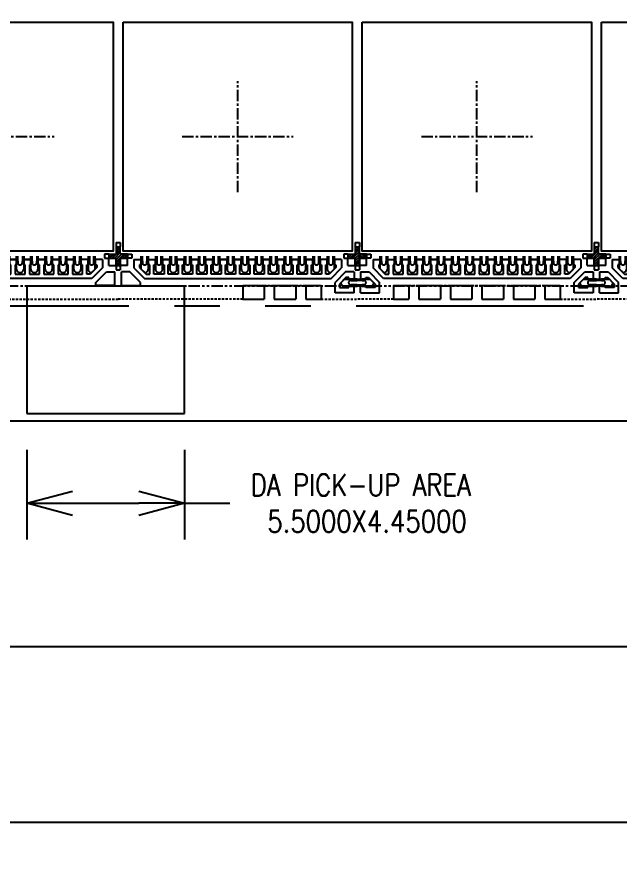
# Model space of a CAD drawing. Extents: x 91 to 778, y 180 to 503.
# Drawn here: x 209.8 to 251.9, y 209.1 to 268.9 of the extents above; entities that cross this region are included whole.
import ezdxf

# ---------------------------------------------------------------- set-up
doc = ezdxf.new("R2010")
doc.units = 0
doc.header["$LTSCALE"] = 12.7
doc.header["$MEASUREMENT"] = 0
doc.header["$PDMODE"] = 2
for name, pattern in [('CENTER', [2, 1.25, -0.25, 0.25, -0.25]), ('HIDDEN', [0.375, 0.25, -0.125]), ('PHANTOM', [2.5, 1.25, -0.25, 0.25, -0.25, 0.25, -0.25])]:
    doc.linetypes.add(name, pattern=pattern)
doc.layers.get('0').update_dxf_attribs({"linetype": 'CONTINUOUS'})
doc.layers.get('DEFPOINTS').update_dxf_attribs({"linetype": 'CONTINUOUS'})
for name, color, linetype in [('SH-01_CENTER', 2, 'CENTER'), ('SH-01_DIM', 4, 'CONTINUOUS'), ('SH-01_HATCH', 10, 'CONTINUOUS'), ('SH-01_HIDDEN', 6, 'HIDDEN'), ('SH-01_MISC', 5, 'CONTINUOUS'), ('SH-01_OBJECT', 7, 'CONTINUOUS'), ('SH-01_PHANTOM', 1, 'PHANTOM')]:
    doc.layers.add(name, color=color, linetype=linetype)
doc.styles.get("Standard").update_dxf_attribs({"font": 'simplex.shx', "width": 0.82})
doc.dimstyles.new('STANDARD$0', dxfattribs={"dimtxt": 0.18, "dimasz": 0.18, "dimexe": 0.18, "dimexo": 0.0625, "dimgap": 0.09, "dimtad": 0, "dimtih": 1, "dimtoh": 1, "dimdec": 4, "dimzin": 0, "dimdsep": 46, "dimtxsty": 'STANDARD', "dimcen": 0.09, "dimadec": 0, "dimazin": 0, "dimtfac": 1, "dimtdec": 4, "dimtofl": 0, "dimtmove": 0, "dimatfit": 3, "dimfxl": 1, "dimtolj": 1, "dimtzin": 0, "dimarcsym": 0})

# ---------------------------------------------------------------- blocks, each defined once
blk = doc.blocks.new('_Open30')
at = {"color": 0, "lineweight": -2}
for p, q in [((-1, 0.268), (0, 0)), ((0, 0), (-1, -0.268)), ((0, 0), (-1, 0))]:
    blk.add_line(p, q, dxfattribs=at)
blk = doc.blocks.new('*D24')
at = {"layer": 'DEFPOINTS', "color": 0, "ltscale": 0.05, "transparency": 16777216}
for p in [(143.581, 254.717), (731.581, 254.717), (731.581, 212.675)]:
    blk.add_point(p, dxfattribs=at)
at = {"layer": 'SH-01_DIM', "ltscale": 0.05, "transparency": 16777216}
for p, q in [((143.581, 252.177), (143.581, 210.135)), ((731.581, 252.177), (731.581, 210.135)), ((146.756, 212.675), (431.027, 212.675)), ((728.406, 212.675), (442.306, 212.675))]:
    blk.add_line(p, q, dxfattribs=at)
at = {"layer": 'SH-01_DIM', "ltscale": 0.05, "transparency": 16777216, "xscale": 3.175000000000011, "yscale": 3.175000000000011, "zscale": 3.175000000000011, "rotation": 180}
blk.add_blockref('_Open30', (143.581, 212.675), dxfattribs=at)
at = {"layer": 'SH-01_DIM', "ltscale": 0.05, "transparency": 16777216, "xscale": 3.175000000000011, "yscale": 3.175000000000011, "zscale": 3.175000000000011}
blk.add_blockref('_Open30', (731.581, 212.675), dxfattribs=at)
at = {"layer": 'SH-01_DIM', "ltscale": 0.05, "transparency": 16777216, "insert": (436.666, 212.675), "char_height": 1.524, "attachment_point": 5}
blk.add_mtext('\\A1;MOLD AREA\\P 294.0000', dxfattribs=at)
blk = doc.blocks.new('*D32')
at = {"layer": 'DEFPOINTS', "color": 0, "ltscale": 0.05, "transparency": 16777216}
for p in [(210.456, 241.217), (221.456, 241.217), (221.456, 234.957)]:
    blk.add_point(p, dxfattribs=at)
at = {"layer": 'SH-01_DIM', "ltscale": 0.05, "transparency": 16777216}
for p, q in [((210.456, 238.677), (210.456, 232.417)), ((221.456, 238.677), (221.456, 232.417)), ((213.631, 234.957), (218.281, 234.957)), ((221.456, 234.957), (224.631, 234.957))]:
    blk.add_line(p, q, dxfattribs=at)
at = {"layer": 'SH-01_DIM', "ltscale": 0.05, "transparency": 16777216, "xscale": 3.175000000000011, "yscale": 3.175000000000011, "zscale": 3.175000000000011, "rotation": 180}
blk.add_blockref('_Open30', (210.456, 234.957), dxfattribs=at)
at = {"layer": 'SH-01_DIM', "ltscale": 0.05, "transparency": 16777216, "xscale": 3.175000000000011, "yscale": 3.175000000000011, "zscale": 3.175000000000011}
blk.add_blockref('_Open30', (221.456, 234.957), dxfattribs=at)
at = {"layer": 'SH-01_DIM', "ltscale": 0.05, "transparency": 16777216, "insert": (233.781, 234.957), "char_height": 1.524, "attachment_point": 5}
blk.add_mtext('\\A1;DA PICK-UP AREA\\P 5.5000X4.45000', dxfattribs=at)
blk = doc.blocks.new('*D70')
at = {"layer": 'DEFPOINTS', "color": 0, "ltscale": 0.05, "transparency": 16777216}
for p in [(145.331, 250.117), (729.831, 250.117), (729.831, 224.936)]:
    blk.add_point(p, dxfattribs=at)
at = {"layer": 'SH-01_DIM', "ltscale": 0.05, "transparency": 16777216}
for p, q in [((145.331, 247.577), (145.331, 222.396)), ((729.831, 247.577), (729.831, 222.396)), ((148.506, 224.936), (425.901, 224.936)), ((726.656, 224.936), (449.26, 224.936))]:
    blk.add_line(p, q, dxfattribs=at)
at = {"layer": 'SH-01_DIM', "ltscale": 0.05, "transparency": 16777216, "xscale": 3.175000000000011, "yscale": 3.175000000000011, "zscale": 3.175000000000011, "rotation": 180}
blk.add_blockref('_Open30', (145.331, 224.936), dxfattribs=at)
at = {"layer": 'SH-01_DIM', "ltscale": 0.05, "transparency": 16777216, "xscale": 3.175000000000011, "yscale": 3.175000000000011, "zscale": 3.175000000000011}
blk.add_blockref('_Open30', (729.831, 224.936), dxfattribs=at)
at = {"layer": 'SH-01_DIM', "ltscale": 0.05, "transparency": 16777216, "insert": (437.581, 224.936), "char_height": 1.524, "attachment_point": 5}
blk.add_mtext('\\A1;SAW SINGULATION AREA\\P 292.2500', dxfattribs=at)
blk = doc.blocks.new('A$C1BE279AF')
at = {"layer": 'SH-01_HATCH', "ltscale": 0.05}
h = blk.add_hatch(dxfattribs=at)
h.set_pattern_fill('ANSI31', color=10)
h.set_pattern_definition([(45, (2.30032, -1.11), (-0.0883883, 0.0883883), [])])
h.paths.add_polyline_path([(1.69, 1.19), (1.19, 1.19), (1.19, 1.69), (0.89, 1.69), (0.89, 1.19), (0.39, 1.19), (0.39, 0.89), (0.89, 0.89), (0.89, 0.39), (1.19, 0.39), (1.19, 0.89), (1.69, 0.89)])
at = {"layer": 'SH-01_HIDDEN'}
for p, q in [((0.89, 1.99), (1.19, 1.99)), ((0.89, 1.99), (0.89, 1.69)), ((1.19, 1.99), (1.19, 1.69)), ((0.09, 1.19), (0.09, 0.89)), ((0.39, 1.19), (0.09, 1.19)), ((0.09, 0.89), (0.39, 0.89)), ((1.69, 1.19), (1.99, 1.19)), ((1.99, 0.89), (1.69, 0.89)), ((1.99, 1.19), (1.99, 0.89)), ((0.89, 0.39), (0.89, 0.09)), ((0.89, 0.09), (1.19, 0.09)), ((1.19, 0.39), (1.19, 0.09))]:
    blk.add_line(p, q, dxfattribs=at)
at = {"layer": 'SH-01_OBJECT'}
for p, q in [((0.89, 1.69), (1.19, 1.69)), ((0.89, 1.69), (0.89, 1.19)), ((1.19, 1.19), (1.19, 1.69)), ((0.39, 1.19), (0.39, 0.89)), ((0.39, 1.19), (0.89, 1.19)), ((0.39, 0.89), (0.89, 0.89)), ((0.89, 0.39), (0.89, 0.89)), ((0.89, 0.89), (0.89, 0.89)), ((1.69, 1.19), (1.19, 1.19)), ((1.69, 0.89), (1.19, 0.89)), ((1.19, 0.89), (1.19, 0.89)), ((1.19, 0.89), (1.19, 0.39)), ((1.69, 1.19), (1.69, 0.89)), ((0.89, 0.39), (1.19, 0.39))]:
    blk.add_line(p, q, dxfattribs=at)
blk = doc.blocks.new('*U12')
at = {"layer": 'SH-01_CENTER', "ltscale": 0.05}
for p, q in [((0, -3.875), (0, 3.875)), ((-3.875, 0), (3.875, 0))]:
    blk.add_line(p, q, dxfattribs=at)
at = {"layer": 'SH-01_MISC', "ltscale": 0.05}
blk.add_lwpolyline([(-8, 8), (8, 8), (8, -8), (-8, -8)], close=True, dxfattribs=at)
blk = doc.blocks.new('*U13')
at = {"color": 0, "linetype": 'ByBlock', "lineweight": -2, "transparency": 16777216}
for p in [(50.1, 0), (66.8, 0), (83.5, 0), (100.2, 0)]:
    blk.add_blockref('*U12', p, dxfattribs=at)
blk = doc.blocks.new('A$C6EB0439C')
at = {"layer": 'SH-01_HIDDEN'}
for p, q in [((1.45, 2.107), (1.45, 3)), ((1.54, 2.55), (1.54, 3)), ((1.86, 3), (1.86, 2.55)), ((1.95, 3), (1.95, 2.09)), ((2.45, 2.09), (2.45, 3)), ((2.54, 2.55), (2.54, 3)), ((2.86, 3), (2.86, 2.55)), ((2.95, 3), (2.95, 2.09)), ((3.45, 2.09), (3.45, 3)), ((3.54, 2.55), (3.54, 3)), ((3.86, 3), (3.86, 2.55)), ((3.95, 3), (3.95, 2.09)), ((4.45, 2.09), (4.45, 3)), ((4.54, 2.55), (4.54, 3)), ((4.86, 3), (4.86, 2.55)), ((4.95, 3), (4.95, 2.09)), ((5.45, 2.09), (5.45, 3)), ((5.54, 2.55), (5.54, 3)), ((5.86, 3), (5.86, 2.55)), ((5.95, 3), (5.95, 2.09)), ((6.45, 2.09), (6.45, 3)), ((6.54, 2.55), (6.54, 3)), ((6.86, 3), (6.86, 2.55)), ((6.95, 3), (6.95, 2.09)), ((7.45, 2.09), (7.45, 3)), ((7.54, 2.55), (7.54, 3)), ((7.86, 3), (7.86, 2.55)), ((7.95, 3), (7.95, 2.09)), ((8.45, 2.09), (8.45, 3)), ((8.54, 2.55), (8.54, 3)), ((8.86, 3), (8.86, 2.55)), ((8.95, 3), (8.95, 2.09)), ((9.45, 2.09), (9.45, 3)), ((9.54, 2.55), (9.54, 3)), ((9.86, 3), (9.86, 2.55)), ((9.95, 3), (9.95, 2.09)), ((10.45, 2.09), (10.45, 3)), ((10.54, 2.55), (10.54, 3)), ((10.86, 3), (10.86, 2.55)), ((10.95, 3), (10.95, 2.09)), ((11.45, 2.09), (11.45, 3)), ((11.54, 2.55), (11.54, 3)), ((11.86, 3), (11.86, 2.55)), ((11.95, 3), (11.95, 2.09)), ((12.45, 2.09), (12.45, 3)), ((12.54, 2.55), (12.54, 3)), ((12.86, 3), (12.86, 2.55)), ((12.95, 3), (12.95, 2.09)), ((13.45, 2.09), (13.45, 3)), ((13.54, 2.55), (13.54, 3)), ((13.86, 3), (13.86, 2.55)), ((13.95, 3), (13.95, 2.09)), ((14.45, 3), (14.45, 2.09)), ((14.54, 3), (14.54, 2.55)), ((14.86, 2.55), (14.86, 3)), ((14.95, 2.107), (14.95, 3)), ((18.15, 2.107), (18.15, 3)), ((18.24, 2.55), (18.24, 3)), ((18.56, 3), (18.56, 2.55)), ((18.65, 3), (18.65, 2.09)), ((19.15, 3), (19.15, 2.09)), ((19.24, 3), (19.24, 2.55)), ((19.56, 2.55), (19.56, 3)), ((19.65, 2.09), (19.65, 3)), ((20.15, 3), (20.15, 2.09)), ((20.24, 3), (20.24, 2.55)), ((20.56, 2.55), (20.56, 3)), ((20.65, 2.09), (20.65, 3)), ((21.15, 3), (21.15, 2.09)), ((21.24, 3), (21.24, 2.55)), ((21.56, 2.55), (21.56, 3)), ((21.65, 2.09), (21.65, 3)), ((22.15, 3), (22.15, 2.09)), ((22.24, 3), (22.24, 2.55)), ((22.56, 2.55), (22.56, 3)), ((22.65, 2.09), (22.65, 3)), ((23.15, 3), (23.15, 2.09)), ((23.24, 3), (23.24, 2.55)), ((23.56, 2.55), (23.56, 3)), ((23.65, 2.09), (23.65, 3)), ((24.15, 3), (24.15, 2.09)), ((24.24, 3), (24.24, 2.55)), ((24.56, 2.55), (24.56, 3)), ((24.65, 2.09), (24.65, 3)), ((25.15, 3), (25.15, 2.09)), ((25.24, 3), (25.24, 2.55)), ((25.56, 2.55), (25.56, 3)), ((25.65, 2.09), (25.65, 3)), ((26.15, 3), (26.15, 2.09)), ((26.24, 3), (26.24, 2.55)), ((26.56, 2.55), (26.56, 3)), ((26.65, 2.09), (26.65, 3)), ((27.15, 3), (27.15, 2.09)), ((27.24, 3), (27.24, 2.55)), ((27.56, 2.55), (27.56, 3)), ((27.65, 2.09), (27.65, 3)), ((28.15, 3), (28.15, 2.09)), ((28.24, 3), (28.24, 2.55)), ((28.56, 2.55), (28.56, 3)), ((28.65, 2.09), (28.65, 3)), ((29.15, 3), (29.15, 2.09)), ((29.24, 3), (29.24, 2.55)), ((29.56, 2.55), (29.56, 3)), ((29.65, 2.09), (29.65, 3)), ((30.15, 3), (30.15, 2.09)), ((30.24, 3), (30.24, 2.55)), ((30.56, 2.55), (30.56, 3)), ((30.65, 2.09), (30.65, 3)), ((31.15, 3), (31.15, 2.09)), ((31.24, 3), (31.24, 2.55)), ((31.56, 2.55), (31.56, 3)), ((31.65, 2.107), (31.65, 3)), ((1.45, 2.107), (1.45, 2.65)), ((1.54, 2.65), (1.54, 2.55)), ((1.86, 2.55), (1.86, 2.65)), ((1.95, 2.65), (1.95, 2.09)), ((2.45, 2.09), (2.45, 2.65)), ((2.54, 2.65), (2.54, 2.55)), ((2.86, 2.55), (2.86, 2.65)), ((2.95, 2.65), (2.95, 2.09)), ((3.45, 2.09), (3.45, 2.65)), ((3.54, 2.65), (3.54, 2.55)), ((3.86, 2.55), (3.86, 2.65)), ((3.95, 2.65), (3.95, 2.09)), ((4.45, 2.09), (4.45, 2.65)), ((4.54, 2.65), (4.54, 2.55)), ((4.86, 2.55), (4.86, 2.65)), ((4.95, 2.65), (4.95, 2.09)), ((5.45, 2.09), (5.45, 2.65)), ((5.54, 2.65), (5.54, 2.55)), ((5.86, 2.55), (5.86, 2.65)), ((5.95, 2.65), (5.95, 2.09)), ((6.45, 2.09), (6.45, 2.65)), ((6.54, 2.65), (6.54, 2.55)), ((6.86, 2.55), (6.86, 2.65)), ((6.95, 2.65), (6.95, 2.09)), ((7.45, 2.09), (7.45, 2.65)), ((7.54, 2.65), (7.54, 2.55)), ((7.86, 2.55), (7.86, 2.65)), ((7.95, 2.65), (7.95, 2.09)), ((8.45, 2.09), (8.45, 2.65)), ((8.54, 2.65), (8.54, 2.55)), ((8.86, 2.55), (8.86, 2.65)), ((8.95, 2.65), (8.95, 2.09)), ((9.45, 2.09), (9.45, 2.65)), ((9.54, 2.65), (9.54, 2.55)), ((9.86, 2.55), (9.86, 2.65)), ((9.95, 2.65), (9.95, 2.09)), ((10.45, 2.09), (10.45, 2.65)), ((10.54, 2.65), (10.54, 2.55)), ((10.86, 2.55), (10.86, 2.65)), ((10.95, 2.65), (10.95, 2.09)), ((11.45, 2.09), (11.45, 2.65)), ((11.54, 2.65), (11.54, 2.55)), ((11.86, 2.55), (11.86, 2.65)), ((11.95, 2.65), (11.95, 2.09)), ((12.45, 2.09), (12.45, 2.65)), ((12.54, 2.65), (12.54, 2.55)), ((12.86, 2.55), (12.86, 2.65)), ((12.95, 2.65), (12.95, 2.09)), ((13.45, 2.09), (13.45, 2.65)), ((13.54, 2.65), (13.54, 2.55)), ((13.86, 2.55), (13.86, 2.65)), ((13.95, 2.65), (13.95, 2.09)), ((14.45, 2.65), (14.45, 2.09)), ((14.54, 2.55), (14.54, 2.65)), ((14.86, 2.65), (14.86, 2.55)), ((14.95, 2.107), (14.95, 2.65)), ((18.15, 2.107), (18.15, 2.65)), ((18.24, 2.65), (18.24, 2.55)), ((18.56, 2.55), (18.56, 2.65)), ((18.65, 2.65), (18.65, 2.09)), ((19.15, 2.65), (19.15, 2.09)), ((19.24, 2.55), (19.24, 2.65)), ((19.56, 2.65), (19.56, 2.55)), ((19.65, 2.09), (19.65, 2.65)), ((20.15, 2.65), (20.15, 2.09)), ((20.24, 2.55), (20.24, 2.65)), ((20.56, 2.65), (20.56, 2.55)), ((20.65, 2.09), (20.65, 2.65)), ((21.15, 2.65), (21.15, 2.09)), ((21.24, 2.55), (21.24, 2.65)), ((21.56, 2.65), (21.56, 2.55)), ((21.65, 2.09), (21.65, 2.65)), ((22.15, 2.65), (22.15, 2.09)), ((22.24, 2.55), (22.24, 2.65)), ((22.56, 2.65), (22.56, 2.55)), ((22.65, 2.09), (22.65, 2.65)), ((23.15, 2.65), (23.15, 2.09)), ((23.24, 2.55), (23.24, 2.65)), ((23.56, 2.65), (23.56, 2.55)), ((23.65, 2.09), (23.65, 2.65)), ((24.15, 2.65), (24.15, 2.09)), ((24.24, 2.55), (24.24, 2.65)), ((24.56, 2.65), (24.56, 2.55)), ((24.65, 2.09), (24.65, 2.65)), ((25.15, 2.65), (25.15, 2.09)), ((25.24, 2.55), (25.24, 2.65)), ((25.56, 2.65), (25.56, 2.55)), ((25.65, 2.09), (25.65, 2.65)), ((26.15, 2.65), (26.15, 2.09)), ((26.24, 2.55), (26.24, 2.65)), ((26.56, 2.65), (26.56, 2.55)), ((26.65, 2.09), (26.65, 2.65)), ((27.15, 2.65), (27.15, 2.09)), ((27.24, 2.55), (27.24, 2.65)), ((27.56, 2.65), (27.56, 2.55)), ((27.65, 2.09), (27.65, 2.65)), ((28.15, 2.65), (28.15, 2.09)), ((28.24, 2.55), (28.24, 2.65)), ((28.56, 2.65), (28.56, 2.55)), ((28.65, 2.09), (28.65, 2.65)), ((29.15, 2.65), (29.15, 2.09)), ((29.24, 2.55), (29.24, 2.65)), ((29.56, 2.65), (29.56, 2.55)), ((29.65, 2.09), (29.65, 2.65)), ((30.15, 2.65), (30.15, 2.09)), ((30.24, 2.55), (30.24, 2.65)), ((30.56, 2.65), (30.56, 2.55)), ((30.65, 2.09), (30.65, 2.65)), ((31.15, 2.65), (31.15, 2.09)), ((31.24, 2.55), (31.24, 2.65)), ((31.56, 2.65), (31.56, 2.55)), ((31.65, 2.107), (31.65, 2.65)), ((1.707, 1.85), (1.46, 2.097)), ((14.693, 1.85), (14.94, 2.097)), ((18.407, 1.85), (18.16, 2.097)), ((31.393, 1.85), (31.64, 2.097)), ((-0.15, 1.4), (0.743, 1.4)), ((0.3, 1.31), (-0.15, 1.31)), ((0.743, 1.4), (0.2, 1.4)), ((0.2, 1.31), (0.3, 1.31)), ((1, 1.143), (0.753, 1.39)), ((32.1, 1.143), (32.347, 1.39)), ((32.357, 1.4), (32.9, 1.4)), ((33.25, 1.4), (32.357, 1.4)), ((32.9, 1.31), (32.8, 1.31)), ((32.8, 1.31), (33.25, 1.31)), ((-0.15, 0.99), (0.3, 0.99)), ((0.76, 0.9), (-0.15, 0.9)), ((0.3, 0.99), (0.2, 0.99)), ((0.2, 0.9), (0.76, 0.9)), ((32.9, 0.9), (32.34, 0.9)), ((32.34, 0.9), (33.25, 0.9)), ((32.8, 0.99), (32.9, 0.99)), ((33.25, 0.99), (32.8, 0.99))]:
    blk.add_line(p, q, dxfattribs=at)
at = {"layer": 'SH-01_HIDDEN', "ltscale": 0.05}
for p, q in [((3.45, 0.95), (4.15, 0.95)), ((5.65, 0.95), (6.35, 0.95)), ((26.75, 0.95), (27.45, 0.95)), ((28.95, 0.95), (29.65, 0.95)), ((2.383, 0), (-0.15, 0)), ((7.85, 0), (16.55, 0)), ((25.25, 0), (16.55, 0)), ((30.717, 0), (33.25, 0))]:
    blk.add_line(p, q, dxfattribs=at)
at = {"layer": 'SH-01_HIDDEN'}
for centre, radius, start, end in [((1.7, 2.55), 0.16, 180, 0), ((2.7, 2.55), 0.16, 180, 0), ((3.7, 2.55), 0.16, 180, 0), ((4.7, 2.55), 0.16, 180, 0), ((5.7, 2.55), 0.16, 180, 0), ((6.7, 2.55), 0.16, 180, 0), ((7.7, 2.55), 0.16, 180, 0), ((8.7, 2.55), 0.16, 180, 0), ((9.7, 2.55), 0.16, 180, 0), ((10.7, 2.55), 0.16, 180, 0), ((11.7, 2.55), 0.16, 180, 0), ((12.7, 2.55), 0.16, 180, 0), ((13.7, 2.55), 0.16, 180, 0), ((14.7, 2.55), 0.16, 180, 0), ((18.4, 2.55), 0.16, 180, 0), ((19.4, 2.55), 0.16, 180, 0), ((20.4, 2.55), 0.16, 180, 0), ((21.4, 2.55), 0.16, 180, 0), ((22.4, 2.55), 0.16, 180, 0), ((23.4, 2.55), 0.16, 180, 0), ((24.4, 2.55), 0.16, 180, 0), ((25.4, 2.55), 0.16, 180, 0), ((26.4, 2.55), 0.16, 180, 0), ((27.4, 2.55), 0.16, 180, 0), ((28.4, 2.55), 0.16, 180, 0), ((29.4, 2.55), 0.16, 180, 0), ((30.4, 2.55), 0.16, 180, 0), ((31.4, 2.55), 0.16, 180, 0), ((1.692, 2.108), 0.259, 273.34883, 355.91593), ((2.707, 2.108), 0.258, 183.98953, 268.34853), ((2.693, 2.108), 0.258, 271.65167, 356.00983), ((3.707, 2.108), 0.258, 183.98953, 268.34853), ((3.693, 2.108), 0.258, 271.65167, 356.00983), ((4.707, 2.108), 0.258, 183.98953, 268.34853), ((4.693, 2.108), 0.258, 271.65167, 356.00983), ((5.707, 2.108), 0.258, 183.98953, 268.34853), ((5.693, 2.108), 0.258, 271.65167, 356.00983), ((6.707, 2.108), 0.258, 183.98953, 268.34853), ((6.693, 2.108), 0.258, 271.65167, 356.00983), ((7.707, 2.108), 0.258, 183.98953, 268.34853), ((7.693, 2.108), 0.258, 271.65167, 356.00983), ((8.707, 2.108), 0.258, 183.98953, 268.34853), ((8.693, 2.108), 0.258, 271.65167, 356.00983), ((9.707, 2.108), 0.258, 183.98953, 268.34853), ((9.693, 2.108), 0.258, 271.65167, 356.00983), ((10.707, 2.108), 0.258, 183.98953, 268.34853), ((10.693, 2.108), 0.258, 271.65167, 356.00983), ((11.707, 2.108), 0.258, 183.98953, 268.34853), ((11.693, 2.108), 0.258, 271.65167, 356.00983), ((12.707, 2.108), 0.258, 183.98953, 268.34853), ((12.693, 2.108), 0.258, 271.65167, 356.00983), ((13.707, 2.108), 0.258, 183.98953, 268.34853), ((13.693, 2.108), 0.258, 271.65167, 356.00983), ((14.708, 2.108), 0.259, 184.08407, 266.65117), ((18.392, 2.108), 0.259, 273.34883, 355.91593), ((19.407, 2.108), 0.258, 183.99017, 268.34833), ((19.393, 2.108), 0.258, 271.65147, 356.01047), ((20.407, 2.108), 0.258, 183.99017, 268.34833), ((20.393, 2.108), 0.258, 271.65147, 356.01047), ((21.407, 2.108), 0.258, 183.99017, 268.34833), ((21.393, 2.108), 0.258, 271.65147, 356.01047), ((22.407, 2.108), 0.258, 183.99017, 268.34833), ((22.393, 2.108), 0.258, 271.65147, 356.01047), ((23.407, 2.108), 0.258, 183.99017, 268.34833), ((23.393, 2.108), 0.258, 271.65147, 356.01047), ((24.407, 2.108), 0.258, 183.99017, 268.34833), ((24.393, 2.108), 0.258, 271.65147, 356.01047), ((25.407, 2.108), 0.258, 183.99017, 268.34833), ((25.393, 2.108), 0.258, 271.65147, 356.01047), ((26.407, 2.108), 0.258, 183.99017, 268.34833), ((26.393, 2.108), 0.258, 271.65147, 356.01047), ((27.407, 2.108), 0.258, 183.99017, 268.34833), ((27.393, 2.108), 0.258, 271.65147, 356.01047), ((28.407, 2.108), 0.258, 183.99017, 268.34833), ((28.393, 2.108), 0.258, 271.65147, 356.01047), ((29.407, 2.108), 0.258, 183.99017, 268.34833), ((29.393, 2.108), 0.258, 271.65147, 356.01047), ((30.407, 2.108), 0.258, 183.99017, 268.34833), ((30.393, 2.108), 0.258, 271.65147, 356.01047), ((31.408, 2.108), 0.259, 184.08407, 266.65117), ((0.3, 1.15), 0.16, 270, 90), ((32.8, 1.15), 0.16, 90, 270), ((0.742, 1.158), 0.259, 274.08407, 356.65117), ((32.358, 1.158), 0.259, 183.34883, 265.91593)]:
    blk.add_arc(centre, radius, start, end, dxfattribs=at)
at = {"layer": 'SH-01_OBJECT', "ltscale": 0.05}
for p, q in [((0.5, 2.85), (0, 2.85)), ((0, 2.85), (0, 2.35)), ((0.95, 2.775), (1.45, 2.775)), ((0.95, 2.775), (0.95, 2.183)), ((1.95, 2.775), (2.45, 2.775)), ((3.45, 2.775), (2.95, 2.775)), ((2.95, 2.775), (3.45, 2.775)), ((4.45, 2.775), (3.95, 2.775)), ((3.95, 2.775), (4.45, 2.775)), ((5.45, 2.775), (4.95, 2.775)), ((4.95, 2.775), (5.45, 2.775)), ((6.45, 2.775), (5.95, 2.775)), ((5.95, 2.775), (6.45, 2.775)), ((7.45, 2.775), (6.95, 2.775)), ((6.95, 2.775), (7.45, 2.775)), ((8.45, 2.775), (7.95, 2.775)), ((7.95, 2.775), (8.45, 2.775)), ((9.45, 2.775), (8.95, 2.775)), ((8.95, 2.775), (9.45, 2.775)), ((10.45, 2.775), (9.95, 2.775)), ((9.95, 2.775), (10.45, 2.775)), ((11.45, 2.775), (10.95, 2.775)), ((10.95, 2.775), (11.45, 2.775)), ((12.45, 2.775), (11.95, 2.775)), ((11.95, 2.775), (12.45, 2.775)), ((13.45, 2.775), (12.95, 2.775)), ((12.95, 2.775), (13.45, 2.775)), ((14.45, 2.775), (13.95, 2.775)), ((14.45, 2.775), (13.95, 2.775)), ((15.45, 2.775), (14.95, 2.775)), ((15.9, 2.85), (16.4, 2.85)), ((16.4, 2.85), (16.4, 2.35)), ((16.7, 2.35), (16.7, 2.85)), ((16.7, 2.85), (17.2, 2.85)), ((17.65, 2.775), (18.15, 2.775)), ((18.65, 2.775), (19.15, 2.775)), ((18.65, 2.775), (19.15, 2.775)), ((19.65, 2.775), (20.15, 2.775)), ((20.15, 2.775), (19.65, 2.775)), ((20.65, 2.775), (21.15, 2.775)), ((21.15, 2.775), (20.65, 2.775)), ((21.65, 2.775), (22.15, 2.775)), ((22.15, 2.775), (21.65, 2.775)), ((22.65, 2.775), (23.15, 2.775)), ((23.15, 2.775), (22.65, 2.775)), ((23.65, 2.775), (24.15, 2.775)), ((24.15, 2.775), (23.65, 2.775)), ((24.65, 2.775), (25.15, 2.775)), ((25.15, 2.775), (24.65, 2.775)), ((25.65, 2.775), (26.15, 2.775)), ((26.15, 2.775), (25.65, 2.775)), ((26.65, 2.775), (27.15, 2.775)), ((27.15, 2.775), (26.65, 2.775)), ((27.65, 2.775), (28.15, 2.775)), ((28.15, 2.775), (27.65, 2.775)), ((28.65, 2.775), (29.15, 2.775)), ((29.15, 2.775), (28.65, 2.775)), ((29.65, 2.775), (30.15, 2.775)), ((30.15, 2.775), (29.65, 2.775)), ((31.15, 2.775), (30.65, 2.775)), ((32.15, 2.775), (31.65, 2.775)), ((32.15, 2.775), (32.15, 2.183)), ((32.6, 2.85), (33.1, 2.85)), ((33.1, 2.85), (33.1, 2.35)), ((0.075, 1.9), (0.075, 1.4)), ((16.325, 1.44), (16.325, 1.9)), ((16.775, 1.44), (16.775, 1.9)), ((33.025, 1.9), (33.025, 1.4)), ((16.325, 0.95), (16.325, 1.44)), ((16.775, 0.95), (16.775, 1.44)), ((0.075, 0.44), (0.075, 0.9)), ((2.383, 0.95), (2.383, 0)), ((3.45, 0.95), (3.45, 0)), ((4.15, 0.95), (4.15, 0)), ((5.65, 0.95), (5.65, 0)), ((6.35, 0.95), (6.35, 0)), ((7.85, 0.95), (7.85, 0)), ((16.325, 0.95), (15, 0.95)), ((16.775, 0.95), (18.1, 0.95)), ((25.25, 0.95), (25.25, 0)), ((26.75, 0.95), (26.75, 0)), ((27.45, 0.95), (27.45, 0)), ((28.95, 0.95), (28.95, 0)), ((29.65, 0.95), (29.65, 0)), ((30.717, 0.95), (30.717, 0)), ((33.025, 0.44), (33.025, 0.9)), ((0.075, 0.44), (1.4, 0.44)), ((33.025, 0.44), (31.7, 0.44)), ((2.383, 0), (3.45, 0)), ((4.15, 0), (5.65, 0)), ((6.35, 0), (7.85, 0)), ((25.25, 0), (26.75, 0)), ((27.45, 0), (28.95, 0)), ((29.65, 0), (30.717, 0))]:
    blk.add_line(p, q, dxfattribs=at)
at = {"layer": 'SH-01_OBJECT', "linetype": 'Continuous'}
for p, q in [((0.5, 2.35), (0.5, 2.85)), ((15.9, 2.35), (15.9, 2.85)), ((17.2, 2.35), (17.2, 2.85)), ((32.6, 2.35), (32.6, 2.85)), ((0.5, 2.35), (0, 2.35)), ((15.9, 2.35), (16.4, 2.35)), ((17.2, 2.35), (16.7, 2.35)), ((32.6, 2.35), (33.1, 2.35)), ((2.383, 0.95), (3.45, 0.95)), ((4.15, 0.95), (5.65, 0.95)), ((6.35, 0.95), (7.85, 0.95)), ((25.25, 0.95), (26.75, 0.95)), ((27.45, 0.95), (28.95, 0.95)), ((29.65, 0.95), (30.717, 0.95))]:
    blk.add_line(p, q, dxfattribs=at)
at = {"layer": 'SH-01_OBJECT'}
for p, q in [((1.45, 2.4), (1.35, 2.4)), ((1.35, 2.4), (1.35, 2.207)), ((1.45, 2.775), (1.45, 2.4)), ((1.95, 2.4), (1.95, 2.775)), ((2.05, 2.4), (1.95, 2.4)), ((2.05, 1.75), (2.05, 2.4)), ((2.45, 2.4), (2.35, 2.4)), ((2.35, 2.4), (2.35, 1.75)), ((2.45, 2.775), (2.45, 2.4)), ((2.95, 2.4), (2.95, 2.775)), ((3.05, 2.4), (2.95, 2.4)), ((3.05, 1.75), (3.05, 2.4)), ((3.45, 2.4), (3.35, 2.4)), ((3.35, 2.4), (3.35, 1.75)), ((3.45, 2.775), (3.45, 2.4)), ((3.95, 2.4), (3.95, 2.775)), ((4.05, 2.4), (3.95, 2.4)), ((4.05, 1.75), (4.05, 2.4)), ((4.45, 2.4), (4.35, 2.4)), ((4.35, 2.4), (4.35, 1.75)), ((4.45, 2.775), (4.45, 2.4)), ((4.95, 2.4), (4.95, 2.775)), ((5.05, 2.4), (4.95, 2.4)), ((5.05, 1.75), (5.05, 2.4)), ((5.45, 2.4), (5.35, 2.4)), ((5.35, 2.4), (5.35, 1.75)), ((5.45, 2.775), (5.45, 2.4)), ((5.95, 2.4), (5.95, 2.775)), ((6.05, 2.4), (5.95, 2.4)), ((6.05, 1.75), (6.05, 2.4)), ((6.45, 2.4), (6.35, 2.4)), ((6.35, 2.4), (6.35, 1.75)), ((6.45, 2.775), (6.45, 2.4)), ((6.95, 2.4), (6.95, 2.775)), ((7.05, 2.4), (6.95, 2.4)), ((7.05, 1.75), (7.05, 2.4)), ((7.45, 2.4), (7.35, 2.4)), ((7.35, 2.4), (7.35, 1.75)), ((7.45, 2.775), (7.45, 2.4)), ((7.95, 2.4), (7.95, 2.775)), ((8.05, 2.4), (7.95, 2.4)), ((8.05, 1.75), (8.05, 2.4)), ((8.45, 2.4), (8.35, 2.4)), ((8.35, 2.4), (8.35, 1.75)), ((8.45, 2.775), (8.45, 2.4)), ((8.95, 2.4), (8.95, 2.775)), ((9.05, 2.4), (8.95, 2.4)), ((9.05, 1.75), (9.05, 2.4)), ((9.45, 2.4), (9.35, 2.4)), ((9.35, 2.4), (9.35, 1.75)), ((9.45, 2.775), (9.45, 2.4)), ((9.95, 2.4), (9.95, 2.775)), ((10.05, 2.4), (9.95, 2.4)), ((10.05, 1.75), (10.05, 2.4)), ((10.45, 2.4), (10.35, 2.4)), ((10.35, 2.4), (10.35, 1.75)), ((10.45, 2.775), (10.45, 2.4)), ((10.95, 2.4), (10.95, 2.775)), ((11.05, 2.4), (10.95, 2.4)), ((11.05, 1.75), (11.05, 2.4)), ((11.45, 2.4), (11.35, 2.4)), ((11.35, 2.4), (11.35, 1.75)), ((11.45, 2.775), (11.45, 2.4)), ((11.95, 2.4), (11.95, 2.775)), ((12.05, 2.4), (11.95, 2.4)), ((12.05, 1.75), (12.05, 2.4)), ((12.45, 2.4), (12.35, 2.4)), ((12.35, 2.4), (12.35, 1.75)), ((12.45, 2.775), (12.45, 2.4)), ((12.95, 2.4), (12.95, 2.775)), ((13.05, 2.4), (12.95, 2.4)), ((13.05, 1.75), (13.05, 2.4)), ((13.45, 2.4), (13.35, 2.4)), ((13.35, 2.4), (13.35, 1.75)), ((13.45, 2.775), (13.45, 2.4)), ((13.95, 2.4), (13.95, 2.775)), ((14.05, 2.4), (13.95, 2.4)), ((14.05, 1.75), (14.05, 2.4)), ((14.35, 2.4), (14.45, 2.4)), ((14.35, 1.75), (14.35, 2.4)), ((14.45, 2.4), (14.45, 2.775)), ((14.95, 2.775), (14.95, 2.4)), ((14.95, 2.4), (15.05, 2.4)), ((15.05, 2.4), (15.05, 2.207)), ((15.45, 2.775), (15.45, 2.183)), ((17.65, 2.775), (17.65, 2.183)), ((18.15, 2.4), (18.05, 2.4)), ((18.05, 2.4), (18.05, 2.207)), ((18.15, 2.775), (18.15, 2.4)), ((18.65, 2.4), (18.65, 2.775)), ((18.75, 2.4), (18.65, 2.4)), ((18.75, 1.75), (18.75, 2.4)), ((19.05, 2.4), (19.15, 2.4)), ((19.05, 1.75), (19.05, 2.4)), ((19.15, 2.4), (19.15, 2.775)), ((19.65, 2.775), (19.65, 2.4)), ((19.65, 2.4), (19.75, 2.4)), ((19.75, 2.4), (19.75, 1.75)), ((20.05, 2.4), (20.15, 2.4)), ((20.05, 1.75), (20.05, 2.4)), ((20.15, 2.4), (20.15, 2.775)), ((20.65, 2.775), (20.65, 2.4)), ((20.65, 2.4), (20.75, 2.4)), ((20.75, 2.4), (20.75, 1.75)), ((21.05, 2.4), (21.15, 2.4)), ((21.05, 1.75), (21.05, 2.4)), ((21.15, 2.4), (21.15, 2.775)), ((21.65, 2.775), (21.65, 2.4)), ((21.65, 2.4), (21.75, 2.4)), ((21.75, 2.4), (21.75, 1.75)), ((22.05, 2.4), (22.15, 2.4)), ((22.05, 1.75), (22.05, 2.4)), ((22.15, 2.4), (22.15, 2.775)), ((22.65, 2.775), (22.65, 2.4)), ((22.65, 2.4), (22.75, 2.4)), ((22.75, 2.4), (22.75, 1.75)), ((23.05, 2.4), (23.15, 2.4)), ((23.05, 1.75), (23.05, 2.4)), ((23.15, 2.4), (23.15, 2.775)), ((23.65, 2.775), (23.65, 2.4)), ((23.65, 2.4), (23.75, 2.4)), ((23.75, 2.4), (23.75, 1.75)), ((24.05, 2.4), (24.15, 2.4)), ((24.05, 1.75), (24.05, 2.4)), ((24.15, 2.4), (24.15, 2.775)), ((24.65, 2.775), (24.65, 2.4)), ((24.65, 2.4), (24.75, 2.4)), ((24.75, 2.4), (24.75, 1.75)), ((25.05, 2.4), (25.15, 2.4)), ((25.05, 1.75), (25.05, 2.4)), ((25.15, 2.4), (25.15, 2.775)), ((25.65, 2.775), (25.65, 2.4)), ((25.65, 2.4), (25.75, 2.4)), ((25.75, 2.4), (25.75, 1.75)), ((26.05, 2.4), (26.15, 2.4)), ((26.05, 1.75), (26.05, 2.4)), ((26.15, 2.4), (26.15, 2.775)), ((26.65, 2.775), (26.65, 2.4)), ((26.65, 2.4), (26.75, 2.4)), ((26.75, 2.4), (26.75, 1.75)), ((27.05, 2.4), (27.15, 2.4)), ((27.05, 1.75), (27.05, 2.4)), ((27.15, 2.4), (27.15, 2.775)), ((27.65, 2.775), (27.65, 2.4)), ((27.65, 2.4), (27.75, 2.4)), ((27.75, 2.4), (27.75, 1.75)), ((28.05, 2.4), (28.15, 2.4)), ((28.05, 1.75), (28.05, 2.4)), ((28.15, 2.4), (28.15, 2.775)), ((28.65, 2.775), (28.65, 2.4)), ((28.65, 2.4), (28.75, 2.4)), ((28.75, 2.4), (28.75, 1.75)), ((29.05, 2.4), (29.15, 2.4)), ((29.05, 1.75), (29.05, 2.4)), ((29.15, 2.4), (29.15, 2.775)), ((29.65, 2.775), (29.65, 2.4)), ((29.65, 2.4), (29.75, 2.4)), ((29.75, 2.4), (29.75, 1.75)), ((30.05, 2.4), (30.15, 2.4)), ((30.05, 1.75), (30.05, 2.4)), ((30.15, 2.4), (30.15, 2.775)), ((30.65, 2.775), (30.65, 2.4)), ((30.65, 2.4), (30.75, 2.4)), ((30.75, 2.4), (30.75, 1.75)), ((31.05, 2.4), (31.15, 2.4)), ((31.05, 1.75), (31.05, 2.4)), ((31.15, 2.4), (31.15, 2.775)), ((31.65, 2.775), (31.65, 2.4)), ((31.65, 2.4), (31.75, 2.4)), ((31.75, 2.4), (31.75, 2.207)), ((0.075, 1.9), (0.667, 1.9)), ((0.667, 1.9), (1.4, 1.167)), ((1.683, 1.45), (0.95, 2.183)), ((1.35, 2.207), (1.807, 1.75)), ((15.05, 2.207), (14.593, 1.75)), ((15.45, 2.183), (14.717, 1.45)), ((15, 1.167), (15.733, 1.9)), ((15.733, 1.9), (16.325, 1.9)), ((17.367, 1.9), (16.775, 1.9)), ((18.1, 1.167), (17.367, 1.9)), ((17.65, 2.183), (18.383, 1.45)), ((18.05, 2.207), (18.507, 1.75)), ((31.75, 2.207), (31.293, 1.75)), ((31.417, 1.45), (32.15, 2.183)), ((32.433, 1.9), (31.7, 1.167)), ((33.025, 1.9), (32.433, 1.9)), ((0.075, 1.4), (0.45, 1.4)), ((0.45, 1.4), (0.45, 1.5)), ((0.45, 1.5), (0.643, 1.5)), ((0.643, 1.5), (1.1, 1.043)), ((14.717, 1.45), (1.683, 1.45)), ((1.807, 1.75), (2.05, 1.75)), ((2.35, 1.75), (3.05, 1.75)), ((3.35, 1.75), (4.05, 1.75)), ((4.35, 1.75), (5.05, 1.75)), ((5.35, 1.75), (6.05, 1.75)), ((6.35, 1.75), (7.05, 1.75)), ((7.35, 1.75), (8.05, 1.75)), ((8.35, 1.75), (9.05, 1.75)), ((9.35, 1.75), (10.05, 1.75)), ((10.35, 1.75), (11.05, 1.75)), ((11.35, 1.75), (12.05, 1.75)), ((12.35, 1.75), (13.05, 1.75)), ((13.35, 1.75), (14.05, 1.75)), ((14.593, 1.75), (14.35, 1.75)), ((18.383, 1.45), (31.417, 1.45)), ((18.507, 1.75), (18.75, 1.75)), ((19.75, 1.75), (19.05, 1.75)), ((20.75, 1.75), (20.05, 1.75)), ((21.75, 1.75), (21.05, 1.75)), ((22.75, 1.75), (22.05, 1.75)), ((23.75, 1.75), (23.05, 1.75)), ((24.75, 1.75), (24.05, 1.75)), ((25.75, 1.75), (25.05, 1.75)), ((26.75, 1.75), (26.05, 1.75)), ((27.75, 1.75), (27.05, 1.75)), ((28.75, 1.75), (28.05, 1.75)), ((29.75, 1.75), (29.05, 1.75)), ((30.75, 1.75), (30.05, 1.75)), ((31.293, 1.75), (31.05, 1.75)), ((32.457, 1.5), (32, 1.043)), ((32.65, 1.5), (32.457, 1.5)), ((32.65, 1.4), (32.65, 1.5)), ((33.025, 1.4), (32.65, 1.4)), ((0.45, 0.9), (0.075, 0.9)), ((0.45, 0.8), (0.45, 0.9)), ((1.1, 0.8), (0.45, 0.8)), ((1.1, 1.043), (1.1, 0.8)), ((1.4, 0.44), (1.4, 1.167)), ((15, 0.95), (15, 1.167)), ((18.1, 0.95), (18.1, 1.167)), ((31.7, 0.44), (31.7, 1.167)), ((32, 1.043), (32, 0.8)), ((32, 0.8), (32.65, 0.8)), ((32.65, 0.8), (32.65, 0.9)), ((32.65, 0.9), (33.025, 0.9))]:
    blk.add_line(p, q, dxfattribs=at)
blk = doc.blocks.new('A$C6C8170C2')
at = {"layer": 'SH-01_HIDDEN'}
for p, q in [((-3.2, 2.107), (-3.2, 3)), ((-3.11, 2.55), (-3.11, 3)), ((-2.79, 3), (-2.79, 2.55)), ((-2.7, 3), (-2.7, 2.09)), ((-2.2, 2.09), (-2.2, 3)), ((-2.11, 2.55), (-2.11, 3)), ((-1.79, 3), (-1.79, 2.55)), ((-1.7, 3), (-1.7, 2.09)), ((-1.2, 2.09), (-1.2, 3)), ((-1.11, 2.55), (-1.11, 3)), ((-0.79, 3), (-0.79, 2.55)), ((-0.7, 3), (-0.7, 2.09)), ((-0.2, 2.09), (-0.2, 3)), ((-0.11, 2.55), (-0.11, 3)), ((0.21, 3), (0.21, 2.55)), ((0.3, 3), (0.3, 2.09)), ((0.8, 2.09), (0.8, 3)), ((0.89, 2.55), (0.89, 3)), ((1.21, 3), (1.21, 2.55)), ((1.3, 3), (1.3, 2.09)), ((1.8, 2.09), (1.8, 3)), ((1.89, 2.55), (1.89, 3)), ((2.21, 3), (2.21, 2.55)), ((2.3, 3), (2.3, 2.09)), ((2.8, 2.09), (2.8, 3)), ((2.89, 2.55), (2.89, 3)), ((3.21, 3), (3.21, 2.55)), ((3.3, 3), (3.3, 2.09)), ((3.8, 2.09), (3.8, 3)), ((3.89, 2.55), (3.89, 3)), ((4.21, 3), (4.21, 2.55)), ((4.3, 3), (4.3, 2.09)), ((4.8, 2.09), (4.8, 3)), ((4.89, 2.55), (4.89, 3)), ((5.21, 3), (5.21, 2.55)), ((5.3, 3), (5.3, 2.09)), ((5.8, 2.09), (5.8, 3)), ((5.89, 2.55), (5.89, 3)), ((6.21, 3), (6.21, 2.55)), ((6.3, 3), (6.3, 2.09)), ((6.8, 2.09), (6.8, 3)), ((6.89, 2.55), (6.89, 3)), ((7.21, 3), (7.21, 2.55)), ((7.3, 3), (7.3, 2.09)), ((7.8, 2.09), (7.8, 3)), ((7.89, 2.55), (7.89, 3)), ((8.21, 3), (8.21, 2.55)), ((8.3, 3), (8.3, 2.09)), ((8.8, 2.09), (8.8, 3)), ((8.89, 2.55), (8.89, 3)), ((9.21, 3), (9.21, 2.55)), ((9.3, 3), (9.3, 2.09)), ((9.8, 3), (9.8, 2.09)), ((9.89, 3), (9.89, 2.55)), ((10.21, 2.55), (10.21, 3)), ((10.3, 2.107), (10.3, 3)), ((-3.2, 2.107), (-3.2, 2.65)), ((-3.11, 2.65), (-3.11, 2.55)), ((-2.79, 2.55), (-2.79, 2.65)), ((-2.7, 2.65), (-2.7, 2.09)), ((-2.2, 2.09), (-2.2, 2.65)), ((-2.11, 2.65), (-2.11, 2.55)), ((-1.79, 2.55), (-1.79, 2.65)), ((-1.7, 2.65), (-1.7, 2.09)), ((-1.2, 2.09), (-1.2, 2.65)), ((-1.11, 2.65), (-1.11, 2.55)), ((-0.79, 2.55), (-0.79, 2.65)), ((-0.7, 2.65), (-0.7, 2.09)), ((-0.2, 2.09), (-0.2, 2.65)), ((-0.11, 2.65), (-0.11, 2.55)), ((0.21, 2.55), (0.21, 2.65)), ((0.3, 2.65), (0.3, 2.09)), ((0.8, 2.09), (0.8, 2.65)), ((0.89, 2.65), (0.89, 2.55)), ((1.21, 2.55), (1.21, 2.65)), ((1.3, 2.65), (1.3, 2.09)), ((1.8, 2.09), (1.8, 2.65)), ((1.89, 2.65), (1.89, 2.55)), ((2.21, 2.55), (2.21, 2.65)), ((2.3, 2.65), (2.3, 2.09)), ((2.8, 2.09), (2.8, 2.65)), ((2.89, 2.65), (2.89, 2.55)), ((3.21, 2.55), (3.21, 2.65)), ((3.3, 2.65), (3.3, 2.09)), ((3.8, 2.09), (3.8, 2.65)), ((3.89, 2.65), (3.89, 2.55)), ((4.21, 2.55), (4.21, 2.65)), ((4.3, 2.65), (4.3, 2.09)), ((4.8, 2.09), (4.8, 2.65)), ((4.89, 2.65), (4.89, 2.55)), ((5.21, 2.55), (5.21, 2.65)), ((5.3, 2.65), (5.3, 2.09)), ((5.8, 2.09), (5.8, 2.65)), ((5.89, 2.65), (5.89, 2.55)), ((6.21, 2.55), (6.21, 2.65)), ((6.3, 2.65), (6.3, 2.09)), ((6.8, 2.09), (6.8, 2.65)), ((6.89, 2.65), (6.89, 2.55)), ((7.21, 2.55), (7.21, 2.65)), ((7.3, 2.65), (7.3, 2.09)), ((7.8, 2.09), (7.8, 2.65)), ((7.89, 2.65), (7.89, 2.55)), ((8.21, 2.55), (8.21, 2.65)), ((8.3, 2.65), (8.3, 2.09)), ((8.8, 2.09), (8.8, 2.65)), ((8.89, 2.65), (8.89, 2.55)), ((9.21, 2.55), (9.21, 2.65)), ((9.3, 2.65), (9.3, 2.09)), ((9.8, 2.65), (9.8, 2.09)), ((9.89, 2.55), (9.89, 2.65)), ((10.21, 2.65), (10.21, 2.55)), ((10.3, 2.107), (10.3, 2.65)), ((-2.943, 1.85), (-3.19, 2.097)), ((10.043, 1.85), (10.29, 2.097)), ((-4.8, 1.4), (-3.907, 1.4)), ((-4.35, 1.31), (-4.8, 1.31)), ((-3.907, 1.4), (-4.45, 1.4)), ((-4.45, 1.31), (-4.35, 1.31)), ((-3.65, 1.143), (-3.897, 1.39)), ((10.75, 1.143), (10.997, 1.39)), ((11.007, 1.4), (11.55, 1.4)), ((11.9, 1.4), (11.007, 1.4)), ((11.55, 1.31), (11.45, 1.31)), ((11.45, 1.31), (11.9, 1.31)), ((-4.8, 0.99), (-4.35, 0.99)), ((-3.89, 0.9), (-4.8, 0.9)), ((-4.35, 0.99), (-4.45, 0.99)), ((-4.45, 0.9), (-3.89, 0.9)), ((11.55, 0.9), (10.99, 0.9)), ((10.99, 0.9), (11.9, 0.9)), ((11.45, 0.99), (11.55, 0.99)), ((11.9, 0.99), (11.45, 0.99))]:
    blk.add_line(p, q, dxfattribs=at)
at = {"layer": 'SH-01_HIDDEN', "ltscale": 0.05}
for p, q in [((-1.2, 0.95), (-0.5, 0.95)), ((1, 0.95), (1.7, 0.95)), ((3.2, 0.95), (3.9, 0.95)), ((5.4, 0.95), (6.1, 0.95)), ((7.6, 0.95), (8.3, 0.95)), ((-2.267, 0), (-4.8, 0)), ((9.367, 0), (11.9, 0))]:
    blk.add_line(p, q, dxfattribs=at)
at = {"layer": 'SH-01_HIDDEN'}
for centre, radius, start, end in [((-2.95, 2.55), 0.16, 180, 0), ((-1.95, 2.55), 0.16, 180, 0), ((-0.95, 2.55), 0.16, 180, 0), ((0.05, 2.55), 0.16, 180, 0), ((1.05, 2.55), 0.16, 180, 0), ((2.05, 2.55), 0.16, 180, 0), ((3.05, 2.55), 0.16, 180, 0), ((4.05, 2.55), 0.16, 180, 0), ((5.05, 2.55), 0.16, 180, 0), ((6.05, 2.55), 0.16, 180, 0), ((7.05, 2.55), 0.16, 180, 0), ((8.05, 2.55), 0.16, 180, 0), ((9.05, 2.55), 0.16, 180, 0), ((10.05, 2.55), 0.16, 180, 0), ((-2.958, 2.108), 0.259, 273.34883, 355.91593), ((-1.943, 2.108), 0.258, 183.98953, 268.34853), ((-1.957, 2.108), 0.258, 271.65167, 356.00983), ((-0.943, 2.108), 0.258, 183.98953, 268.34853), ((-0.957, 2.108), 0.258, 271.65167, 356.00983), ((0.057, 2.108), 0.258, 183.98953, 268.34853), ((0.043, 2.108), 0.258, 271.65167, 356.00983), ((1.057, 2.108), 0.258, 183.98953, 268.34853), ((1.043, 2.108), 0.258, 271.65167, 356.00983), ((2.057, 2.108), 0.258, 183.98953, 268.34853), ((2.043, 2.108), 0.258, 271.65167, 356.00983), ((3.057, 2.108), 0.258, 183.98953, 268.34853), ((3.043, 2.108), 0.258, 271.65167, 356.00983), ((4.057, 2.108), 0.258, 183.98953, 268.34853), ((4.043, 2.108), 0.258, 271.65167, 356.00983), ((5.057, 2.108), 0.258, 183.98953, 268.34853), ((5.043, 2.108), 0.258, 271.65167, 356.00983), ((6.057, 2.108), 0.258, 183.98953, 268.34853), ((6.043, 2.108), 0.258, 271.65167, 356.00983), ((7.057, 2.108), 0.258, 183.98953, 268.34853), ((7.043, 2.108), 0.258, 271.65167, 356.00983), ((8.057, 2.108), 0.258, 183.98953, 268.34853), ((8.043, 2.108), 0.258, 271.65167, 356.00983), ((9.057, 2.108), 0.258, 183.98953, 268.34853), ((9.043, 2.108), 0.258, 271.65167, 356.00983), ((10.058, 2.108), 0.259, 184.08407, 266.65117), ((-4.35, 1.15), 0.16, 270, 90), ((11.45, 1.15), 0.16, 90, 270), ((-3.908, 1.158), 0.259, 274.08407, 356.65117), ((11.008, 1.158), 0.259, 183.34883, 265.91593)]:
    blk.add_arc(centre, radius, start, end, dxfattribs=at)
at = {"layer": 'SH-01_OBJECT', "ltscale": 0.05}
for p, q in [((-4.65, 2.35), (-4.65, 2.85)), ((-4.65, 2.85), (-4.15, 2.85)), ((-3.7, 2.775), (-3.2, 2.775)), ((-3.7, 2.775), (-3.7, 2.183)), ((-2.7, 2.775), (-2.2, 2.775)), ((-1.2, 2.775), (-1.7, 2.775)), ((-1.7, 2.775), (-1.2, 2.775)), ((-0.2, 2.775), (-0.7, 2.775)), ((-0.7, 2.775), (-0.2, 2.775)), ((0.8, 2.775), (0.3, 2.775)), ((0.3, 2.775), (0.8, 2.775)), ((1.8, 2.775), (1.3, 2.775)), ((1.3, 2.775), (1.8, 2.775)), ((2.8, 2.775), (2.3, 2.775)), ((2.3, 2.775), (2.8, 2.775)), ((3.8, 2.775), (3.3, 2.775)), ((3.3, 2.775), (3.8, 2.775)), ((4.8, 2.775), (4.3, 2.775)), ((4.3, 2.775), (4.8, 2.775)), ((5.8, 2.775), (5.3, 2.775)), ((5.3, 2.775), (5.8, 2.775)), ((6.8, 2.775), (6.3, 2.775)), ((6.3, 2.775), (6.8, 2.775)), ((7.8, 2.775), (7.3, 2.775)), ((7.3, 2.775), (7.8, 2.775)), ((8.8, 2.775), (8.3, 2.775)), ((8.3, 2.775), (8.8, 2.775)), ((9.8, 2.775), (9.3, 2.775)), ((9.8, 2.775), (9.3, 2.775)), ((10.8, 2.775), (10.3, 2.775)), ((11.25, 2.85), (11.75, 2.85)), ((11.75, 2.85), (11.75, 2.35)), ((-4.575, 1.9), (-4.575, 1.4)), ((11.675, 1.9), (11.675, 1.4)), ((-4.575, 0.44), (-4.575, 0.9)), ((-2.267, 0.95), (-2.267, 0)), ((-1.2, 0.95), (-1.2, 0)), ((-0.5, 0.95), (-0.5, 0)), ((1, 0.95), (1, 0)), ((1.7, 0.95), (1.7, 0)), ((3.2, 0.95), (3.2, 0)), ((3.9, 0.95), (3.9, 0)), ((5.4, 0.95), (5.4, 0)), ((6.1, 0.95), (6.1, 0)), ((7.6, 0.95), (7.6, 0)), ((8.3, 0.95), (8.3, 0)), ((9.367, 0.95), (9.367, 0)), ((11.675, 0.9), (11.675, 0.44)), ((-4.575, 0.44), (-3.25, 0.44)), ((11.675, 0.44), (10.35, 0.44)), ((-2.267, 0), (-1.2, 0)), ((-0.5, 0), (1, 0)), ((1.7, 0), (3.2, 0)), ((3.9, 0), (5.4, 0)), ((6.1, 0), (7.6, 0)), ((8.3, 0), (9.367, 0))]:
    blk.add_line(p, q, dxfattribs=at)
at = {"layer": 'SH-01_OBJECT', "linetype": 'Continuous'}
for p, q in [((-4.15, 2.35), (-4.15, 2.85)), ((11.25, 2.35), (11.25, 2.85)), ((-4.15, 2.35), (-4.65, 2.35)), ((11.25, 2.35), (11.75, 2.35)), ((-2.267, 0.95), (-1.2, 0.95)), ((-0.5, 0.95), (1, 0.95)), ((1.7, 0.95), (3.2, 0.95)), ((3.9, 0.95), (5.4, 0.95)), ((6.1, 0.95), (7.6, 0.95)), ((8.3, 0.95), (9.367, 0.95))]:
    blk.add_line(p, q, dxfattribs=at)
at = {"layer": 'SH-01_OBJECT'}
for p, q in [((-3.2, 2.4), (-3.3, 2.4)), ((-3.3, 2.4), (-3.3, 2.207)), ((-3.2, 2.775), (-3.2, 2.4)), ((-2.7, 2.4), (-2.7, 2.775)), ((-2.6, 2.4), (-2.7, 2.4)), ((-2.6, 1.75), (-2.6, 2.4)), ((-2.2, 2.4), (-2.3, 2.4)), ((-2.3, 2.4), (-2.3, 1.75)), ((-2.2, 2.775), (-2.2, 2.4)), ((-1.7, 2.4), (-1.7, 2.775)), ((-1.6, 2.4), (-1.7, 2.4)), ((-1.6, 1.75), (-1.6, 2.4)), ((-1.2, 2.4), (-1.3, 2.4)), ((-1.3, 2.4), (-1.3, 1.75)), ((-1.2, 2.775), (-1.2, 2.4)), ((-0.7, 2.4), (-0.7, 2.775)), ((-0.6, 2.4), (-0.7, 2.4)), ((-0.6, 1.75), (-0.6, 2.4)), ((-0.2, 2.4), (-0.3, 2.4)), ((-0.3, 2.4), (-0.3, 1.75)), ((-0.2, 2.775), (-0.2, 2.4)), ((0.3, 2.4), (0.3, 2.775)), ((0.4, 2.4), (0.3, 2.4)), ((0.4, 1.75), (0.4, 2.4)), ((0.8, 2.4), (0.7, 2.4)), ((0.7, 2.4), (0.7, 1.75)), ((0.8, 2.775), (0.8, 2.4)), ((1.3, 2.4), (1.3, 2.775)), ((1.4, 2.4), (1.3, 2.4)), ((1.4, 1.75), (1.4, 2.4)), ((1.8, 2.4), (1.7, 2.4)), ((1.7, 2.4), (1.7, 1.75)), ((1.8, 2.775), (1.8, 2.4)), ((2.3, 2.4), (2.3, 2.775)), ((2.4, 2.4), (2.3, 2.4)), ((2.4, 1.75), (2.4, 2.4)), ((2.8, 2.4), (2.7, 2.4)), ((2.7, 2.4), (2.7, 1.75)), ((2.8, 2.775), (2.8, 2.4)), ((3.3, 2.4), (3.3, 2.775)), ((3.4, 2.4), (3.3, 2.4)), ((3.4, 1.75), (3.4, 2.4)), ((3.8, 2.4), (3.7, 2.4)), ((3.7, 2.4), (3.7, 1.75)), ((3.8, 2.775), (3.8, 2.4)), ((4.3, 2.4), (4.3, 2.775)), ((4.4, 2.4), (4.3, 2.4)), ((4.4, 1.75), (4.4, 2.4)), ((4.8, 2.4), (4.7, 2.4)), ((4.7, 2.4), (4.7, 1.75)), ((4.8, 2.775), (4.8, 2.4)), ((5.3, 2.4), (5.3, 2.775)), ((5.4, 2.4), (5.3, 2.4)), ((5.4, 1.75), (5.4, 2.4)), ((5.8, 2.4), (5.7, 2.4)), ((5.7, 2.4), (5.7, 1.75)), ((5.8, 2.775), (5.8, 2.4)), ((6.3, 2.4), (6.3, 2.775)), ((6.4, 2.4), (6.3, 2.4)), ((6.4, 1.75), (6.4, 2.4)), ((6.8, 2.4), (6.7, 2.4)), ((6.7, 2.4), (6.7, 1.75)), ((6.8, 2.775), (6.8, 2.4)), ((7.3, 2.4), (7.3, 2.775)), ((7.4, 2.4), (7.3, 2.4)), ((7.4, 1.75), (7.4, 2.4)), ((7.8, 2.4), (7.7, 2.4)), ((7.7, 2.4), (7.7, 1.75)), ((7.8, 2.775), (7.8, 2.4)), ((8.3, 2.4), (8.3, 2.775)), ((8.4, 2.4), (8.3, 2.4)), ((8.4, 1.75), (8.4, 2.4)), ((8.8, 2.4), (8.7, 2.4)), ((8.7, 2.4), (8.7, 1.75)), ((8.8, 2.775), (8.8, 2.4)), ((9.3, 2.4), (9.3, 2.775)), ((9.4, 2.4), (9.3, 2.4)), ((9.4, 1.75), (9.4, 2.4)), ((9.7, 2.4), (9.8, 2.4)), ((9.7, 1.75), (9.7, 2.4)), ((9.8, 2.4), (9.8, 2.775)), ((10.3, 2.775), (10.3, 2.4)), ((10.3, 2.4), (10.4, 2.4)), ((10.4, 2.4), (10.4, 2.207)), ((10.8, 2.775), (10.8, 2.183)), ((-4.575, 1.9), (-3.983, 1.9)), ((-3.983, 1.9), (-3.25, 1.167)), ((-2.967, 1.45), (-3.7, 2.183)), ((-3.3, 2.207), (-2.843, 1.75)), ((10.4, 2.207), (9.943, 1.75)), ((10.8, 2.183), (10.067, 1.45)), ((10.35, 1.167), (11.083, 1.9)), ((11.083, 1.9), (11.675, 1.9)), ((-4.575, 1.4), (-4.2, 1.4)), ((-4.2, 1.4), (-4.2, 1.5)), ((-4.2, 1.5), (-4.007, 1.5)), ((-4.007, 1.5), (-3.55, 1.043)), ((10.067, 1.45), (-2.967, 1.45)), ((-2.843, 1.75), (-2.6, 1.75)), ((-2.3, 1.75), (-1.6, 1.75)), ((-1.3, 1.75), (-0.6, 1.75)), ((-0.3, 1.75), (0.4, 1.75)), ((0.7, 1.75), (1.4, 1.75)), ((1.7, 1.75), (2.4, 1.75)), ((2.7, 1.75), (3.4, 1.75)), ((3.7, 1.75), (4.4, 1.75)), ((4.7, 1.75), (5.4, 1.75)), ((5.7, 1.75), (6.4, 1.75)), ((6.7, 1.75), (7.4, 1.75)), ((7.7, 1.75), (8.4, 1.75)), ((8.7, 1.75), (9.4, 1.75)), ((9.943, 1.75), (9.7, 1.75)), ((11.107, 1.5), (10.65, 1.043)), ((11.3, 1.5), (11.107, 1.5)), ((11.3, 1.4), (11.3, 1.5)), ((11.675, 1.4), (11.3, 1.4)), ((-4.2, 0.9), (-4.575, 0.9)), ((-4.2, 0.8), (-4.2, 0.9)), ((-3.55, 0.8), (-4.2, 0.8)), ((-3.55, 1.043), (-3.55, 0.8)), ((-3.25, 0.44), (-3.25, 1.167)), ((10.35, 0.44), (10.35, 1.167)), ((10.65, 1.043), (10.65, 0.8)), ((10.65, 0.8), (11.3, 0.8)), ((11.3, 0.8), (11.3, 0.9)), ((11.3, 0.9), (11.675, 0.9))]:
    blk.add_line(p, q, dxfattribs=at)

msp = doc.modelspace()

# ---------------------------------------------------------------- linework, layer by layer
at = {"layer": 'SH-01_OBJECT'}
msp.add_line((139.31278, 240.71745), (735.84868, 240.71745), dxfattribs=at)
at = {"layer": 'SH-01_PHANTOM'}
for p, q in [((725.58073, 248.71745), (149.58073, 248.71745)), ((210.45573, 241.21745), (221.45573, 241.21745))]:
    msp.add_line(p, q, dxfattribs=at)
at = {"layer": 'SH-01_PHANTOM', "ltscale": 0.05}
msp.add_lwpolyline([(145.33073, 421.31745), (338.43073, 421.31745), (338.43073, 250.11745), (145.33073, 250.11745)], close=True, dxfattribs=at)
at = {"layer": 'SH-01_PHANTOM'}
msp.add_lwpolyline([(210.45573, 241.21745), (221.45573, 241.21745), (221.45573, 250.11745), (210.45573, 250.11745)], close=True, dxfattribs=at)

# ---------------------------------------------------------------- block references
msp.add_blockref('*U13', (158.38073, 260.56745))
at = {"ltscale": 0.05}
msp.add_blockref('A$C6EB0439C', (200.28073, 249.21745), dxfattribs=at)
at = {"layer": 'SH-01_HATCH', "ltscale": 0.05, "row_count": 1, "column_count": 6, "row_spacing": 0, "column_spacing": 16.7}
msp.add_blockref('A$C6C8170C2', (238.33073, 249.21745), dxfattribs=at)
at = {"layer": 'SH-01_OBJECT', "ltscale": 0.05, "row_count": 1, "column_count": 12, "row_spacing": 0, "column_spacing": 16.7}
msp.add_blockref('A$C1BE279AF', (148.99073, 251.17744), dxfattribs=at)

# ---------------------------------------------------------------- dimensions: what is measured, and where the dimension line sits
at = {"layer": 'SH-01_DIM', "ltscale": 0.05}
for base, p1, p2, text, picture, middle in [((731.58073, 212.67526), (143.58073, 254.71745), (731.58073, 254.71745), 'MOLD AREA\\P<>', '*D24', (436.66625, 212.67526)), ((221.45573, 234.95699), (210.45573, 241.21745), (221.45573, 241.21745), 'DA PICK-UP AREA\\P 5.5000X4.45000', '*D32', (233.78126, 234.95699))]:
    dim = msp.add_linear_dim(base=base, p1=p1, p2=p2, text=text, dimstyle='STANDARD$0', override={"dimscale": 25.4, "dimtxt": 0.06, "dimasz": 0.125, "dimexe": 0.1, "dimexo": 0.1, "dimgap": 0.01, "dimtih": 0, "dimtoh": 0, "dimlfac": 0.5, "dimzin": 1, "dimpost": ' <>\\X', "dimblk": 'Open30', "dimcen": -0.09, "dimclrd": 256, "dimclre": 256, "dimclrt": 256, "dimazin": 1, "dimtp": 0.03, "dimtm": 0.03, "dimtofl": 1, "dimldrblk": 'Open30', "dimlwd": -1, "dimlwe": -1}, dxfattribs=at)
    dim.commit()
    dim.dimension.update_dxf_attribs({"geometry": picture, "text_midpoint": middle, "dimtype": 128})
dim = msp.add_linear_dim(base=(729.83073, 224.93642), p1=(145.33073, 250.11745), p2=(729.83073, 250.11745), text='SAW SINGULATION AREA\\P<>', dimstyle='STANDARD$0', override={"dimscale": 25.4, "dimtxt": 0.06, "dimasz": 0.125, "dimexe": 0.1, "dimexo": 0.1, "dimgap": 0.01, "dimtih": 0, "dimtoh": 0, "dimlfac": 0.5, "dimzin": 1, "dimpost": ' <>\\X', "dimblk": 'Open30', "dimcen": -0.09, "dimclrd": 256, "dimclre": 256, "dimclrt": 256, "dimazin": 1, "dimtp": 0.03, "dimtm": 0.03, "dimtofl": 1, "dimldrblk": 'Open30', "dimlwd": -1, "dimlwe": -1}, dxfattribs=at)
dim.commit()
dim.dimension.update_dxf_attribs({"geometry": '*D70', "text_midpoint": (437.58073, 224.93642)})

doc.saveas('drawing.dxf')
